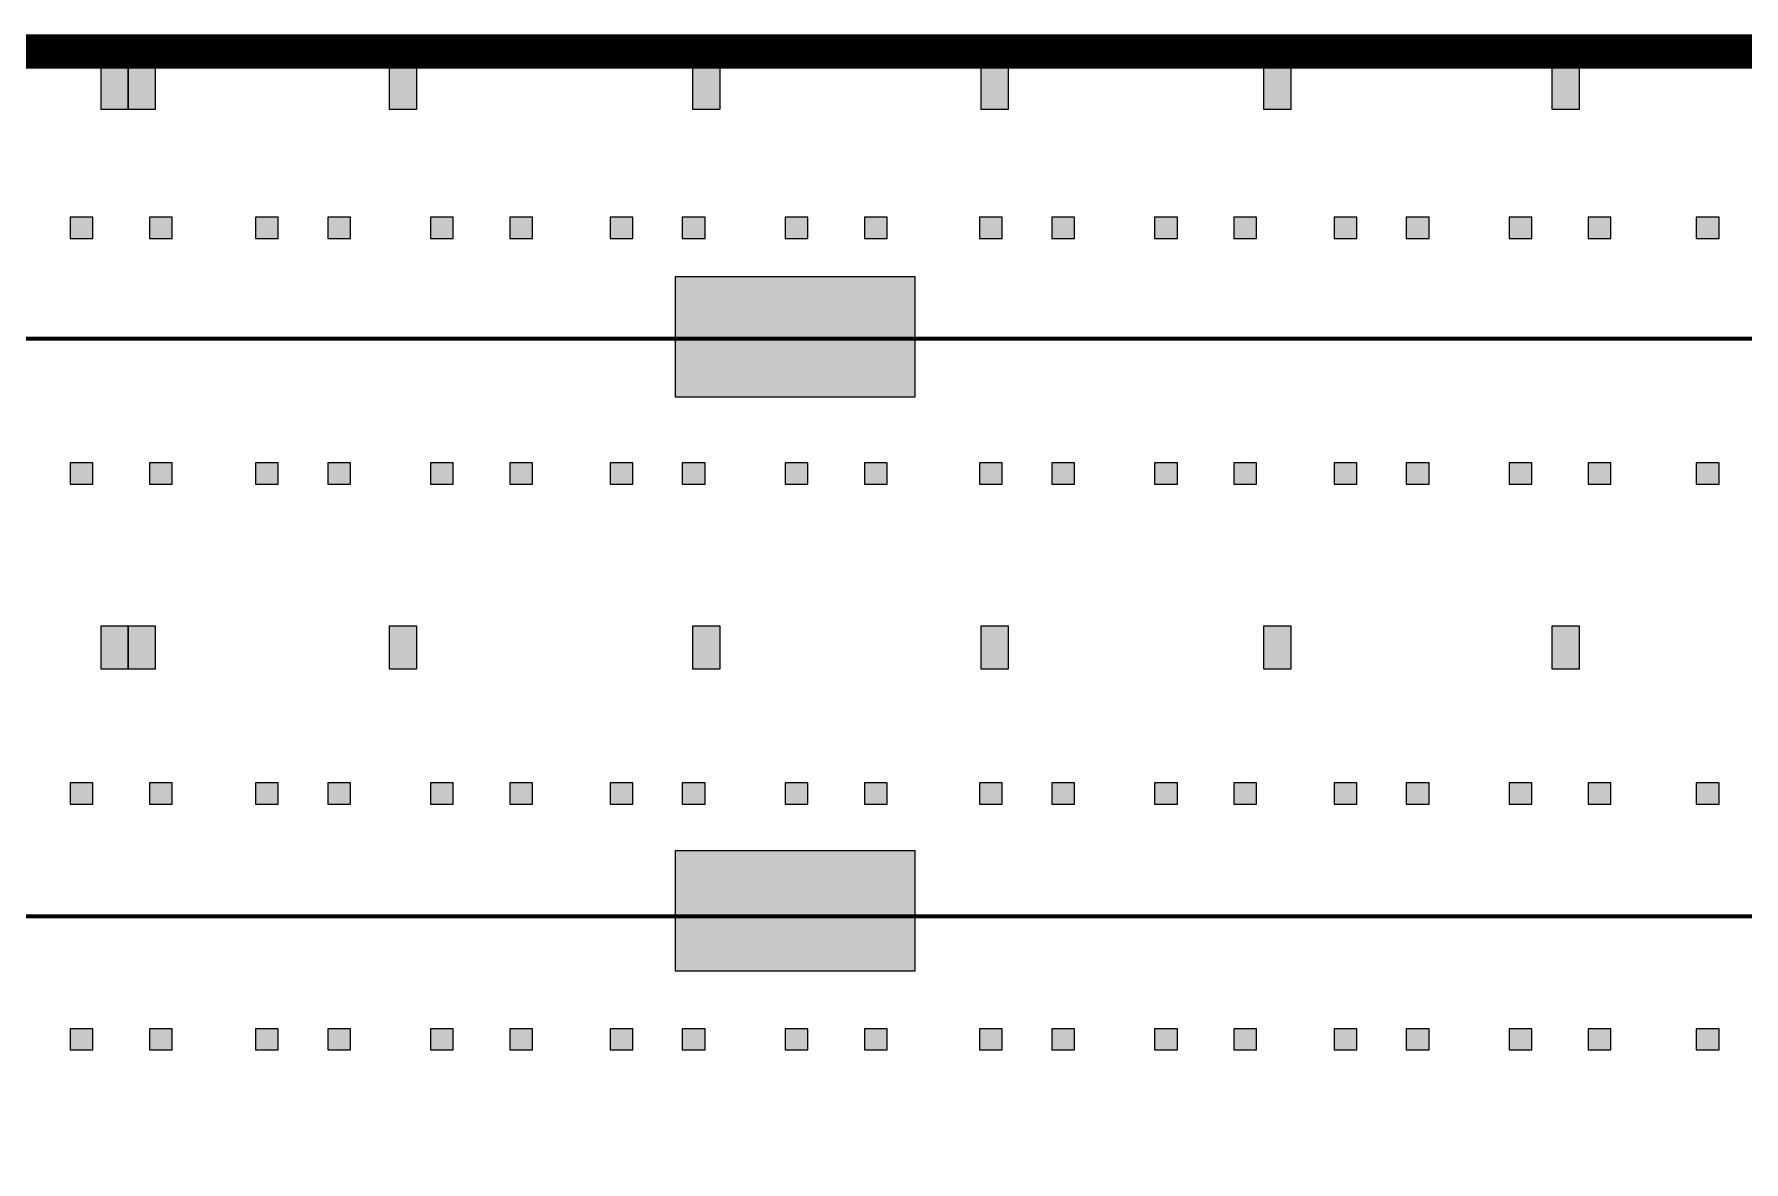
# Model space of a CAD drawing. Header units: millimetres. Extents: x 13810 to 67229, y 12374 to 21950.
# Drawn here: x 37555.9 to 37669.9, y 15131.8 to 15207 of the extents above; entities that cross this region are included whole.
import ezdxf

# ---------------------------------------------------------------- set-up
doc = ezdxf.new("R2010")
doc.units = ezdxf.units.MM
doc.layers.add('План_Штампы', color=7, linetype='Continuous')

# ---------------------------------------------------------------- blocks, each defined once
blk = doc.blocks.new('A$C32E8229D')
at = {"true_color": 0xffffff}
blk.add_hatch(color=7, dxfattribs=at).paths.add_polyline_path([(0, 0), (0, -8), (16, -8), (16, 0)])
h = blk.add_hatch(color=126)
h.paths.add_polyline_path([(0.2, -0.2), (15.8, -0.2), (15.8, -7.8), (0.2, -7.8)])
h.paths.add_polyline_path([(13.49, -2.05), (12.08, -2.05), (11.37, -2.63, 0.162397), (11.29, -2.84), (11.29, -3.63), (10.35, -3.63), (10.35, -4.05), (11.68, -4.05), (11.68, -3.48), (12.26, -4.28), (11.29, -5.1), (11.29, -6.78), (11.85, -6.78), (11.85, -5.44), (12.8, -4.64), (12.8, -5.94), (14.46, -5.94), (14.46, -5.39), (13.45, -5.39), (13.45, -3.97), (12.46, -2.59), (13.15, -2.59), (13.69, -3.34), (14.18, -3)], flags=16)
h.paths.add_polyline_path([(10.74, -1.82, 1), (11.8, -1.82, 1)], flags=16)
h.paths.add_polyline_path([(9.39, -3.59), (5.99, -3.59), (6.56, -3.03), (5.91, -3.03), (5.1, -3.83), (5.91, -4.64), (6.56, -4.64), (5.99, -4.09), (9.39, -4.09)], flags=16)
h.paths.add_polyline_path([(4.29, -1.08), (1.72, -1.08), (1.72, -6.6), (4.29, -6.6)], flags=16)
at = {"color": 126}
blk.add_lwpolyline([(16, -8), (0, -8), (0, 0), (16, 0)], close=True, dxfattribs=at)

msp = doc.modelspace()

# ---------------------------------------------------------------- hatches: boundary and pattern name
at = {"lineweight": 0}
h = msp.add_hatch(color=256, dxfattribs=at)
h.dxf.hatch_style = 1
h.paths.add_polyline_path([(37562.2, 15204.87), (37560.4, 15204.87), (37560.4, 15201.98), (37562.2, 15201.98)])
h = msp.add_hatch(color=256, dxfattribs=at)
h.dxf.hatch_style = 1
h.paths.add_polyline_path([(37564, 15204.87), (37562.2, 15204.87), (37562.2, 15201.98), (37564, 15201.98)])
h = msp.add_hatch(color=256, dxfattribs=at)
h.dxf.hatch_style = 1
h.paths.add_polyline_path([(37581.43, 15204.87), (37579.62, 15204.87), (37579.62, 15201.98), (37581.43, 15201.98)])
h = msp.add_hatch(color=256, dxfattribs=at)
h.dxf.hatch_style = 1
h.paths.add_polyline_path([(37601.65, 15204.87), (37599.84, 15204.87), (37599.84, 15201.98), (37601.65, 15201.98)])
h = msp.add_hatch(color=256, dxfattribs=at)
h.dxf.hatch_style = 1
h.paths.add_polyline_path([(37620.87, 15204.87), (37619.07, 15204.87), (37619.07, 15201.98), (37620.87, 15201.98)])
h = msp.add_hatch(color=256, dxfattribs=at)
h.dxf.hatch_style = 1
h.paths.add_polyline_path([(37639.71, 15204.87), (37637.91, 15204.87), (37637.91, 15201.98), (37639.71, 15201.98)])
h = msp.add_hatch(color=256, dxfattribs=at)
h.dxf.hatch_style = 1
h.paths.add_polyline_path([(37658.94, 15204.87), (37657.14, 15204.87), (37657.14, 15201.98), (37658.94, 15201.98)])
h = msp.add_hatch(color=256, dxfattribs=at)
h.dxf.hatch_style = 1
h.paths.add_polyline_path([(37559.86, 15193.38), (37559.86, 15194.8), (37558.34, 15194.8), (37558.34, 15193.38)])
h = msp.add_hatch(color=256, dxfattribs=at)
h.dxf.hatch_style = 1
h.paths.add_polyline_path([(37565.13, 15193.38), (37565.13, 15194.8), (37563.62, 15194.8), (37563.62, 15193.38)])
h = msp.add_hatch(color=256, dxfattribs=at)
h.dxf.hatch_style = 1
h.paths.add_polyline_path([(37572.21, 15193.38), (37572.21, 15194.8), (37570.69, 15194.8), (37570.69, 15193.38)])
h = msp.add_hatch(color=256, dxfattribs=at)
h.dxf.hatch_style = 1
h.paths.add_polyline_path([(37577.02, 15193.38), (37577.02, 15194.8), (37575.51, 15194.8), (37575.51, 15193.38)])
h = msp.add_hatch(color=256, dxfattribs=at)
h.dxf.hatch_style = 1
h.paths.add_polyline_path([(37583.88, 15193.38), (37583.88, 15194.8), (37582.37, 15194.8), (37582.37, 15193.38)])
h = msp.add_hatch(color=256, dxfattribs=at)
h.dxf.hatch_style = 1
h.paths.add_polyline_path([(37589.16, 15193.38), (37589.16, 15194.8), (37587.64, 15194.8), (37587.64, 15193.38)])
h = msp.add_hatch(color=256, dxfattribs=at)
h.dxf.hatch_style = 1
h.paths.add_polyline_path([(37595.85, 15193.38), (37595.85, 15194.8), (37594.33, 15194.8), (37594.33, 15193.38)])
h = msp.add_hatch(color=256, dxfattribs=at)
h.dxf.hatch_style = 1
h.paths.add_polyline_path([(37600.66, 15193.38), (37600.66, 15194.8), (37599.14, 15194.8), (37599.14, 15193.38)])
h = msp.add_hatch(color=256, dxfattribs=at)
h.dxf.hatch_style = 1
h.paths.add_polyline_path([(37607.52, 15193.38), (37607.52, 15194.8), (37606, 15194.8), (37606, 15193.38)])
h = msp.add_hatch(color=256, dxfattribs=at)
h.dxf.hatch_style = 1
h.paths.add_polyline_path([(37612.79, 15193.38), (37612.79, 15194.8), (37611.28, 15194.8), (37611.28, 15193.38)])
h = msp.add_hatch(color=256, dxfattribs=at)
h.dxf.hatch_style = 1
h.paths.add_polyline_path([(37620.47, 15193.38), (37620.47, 15194.8), (37618.96, 15194.8), (37618.96, 15193.38)])
h = msp.add_hatch(color=256, dxfattribs=at)
h.dxf.hatch_style = 1
h.paths.add_polyline_path([(37625.29, 15193.38), (37625.29, 15194.8), (37623.77, 15194.8), (37623.77, 15193.38)])
h = msp.add_hatch(color=256, dxfattribs=at)
h.dxf.hatch_style = 1
h.paths.add_polyline_path([(37632.15, 15193.38), (37632.15, 15194.8), (37630.63, 15194.8), (37630.63, 15193.38)])
h = msp.add_hatch(color=256, dxfattribs=at)
h.dxf.hatch_style = 1
h.paths.add_polyline_path([(37637.42, 15193.38), (37637.42, 15194.8), (37635.9, 15194.8), (37635.9, 15193.38)])
h = msp.add_hatch(color=256, dxfattribs=at)
h.dxf.hatch_style = 1
h.paths.add_polyline_path([(37644.11, 15193.38), (37644.11, 15194.8), (37642.59, 15194.8), (37642.59, 15193.38)])
h = msp.add_hatch(color=256, dxfattribs=at)
h.dxf.hatch_style = 1
h.paths.add_polyline_path([(37648.92, 15193.38), (37648.92, 15194.8), (37647.4, 15194.8), (37647.4, 15193.38)])
h = msp.add_hatch(color=256, dxfattribs=at)
h.dxf.hatch_style = 1
h.paths.add_polyline_path([(37655.78, 15193.38), (37655.78, 15194.8), (37654.26, 15194.8), (37654.26, 15193.38)])
h = msp.add_hatch(color=256, dxfattribs=at)
h.dxf.hatch_style = 1
h.paths.add_polyline_path([(37661.05, 15193.38), (37661.05, 15194.8), (37659.54, 15194.8), (37659.54, 15193.38)])
h = msp.add_hatch(color=256, dxfattribs=at)
h.dxf.hatch_style = 1
h.paths.add_polyline_path([(37668.26, 15193.38), (37668.26, 15194.8), (37666.74, 15194.8), (37666.74, 15193.38)])
h = msp.add_hatch(color=256, dxfattribs=at)
h.dxf.hatch_style = 1
h.paths.add_polyline_path([(37559.86, 15176.99), (37559.86, 15178.41), (37558.34, 15178.41), (37558.34, 15176.99)])
h = msp.add_hatch(color=256, dxfattribs=at)
h.dxf.hatch_style = 1
h.paths.add_polyline_path([(37565.13, 15176.99), (37565.13, 15178.41), (37563.62, 15178.41), (37563.62, 15176.99)])
h = msp.add_hatch(color=256, dxfattribs=at)
h.dxf.hatch_style = 1
h.paths.add_polyline_path([(37572.21, 15176.99), (37572.21, 15178.41), (37570.69, 15178.41), (37570.69, 15176.99)])
h = msp.add_hatch(color=256, dxfattribs=at)
h.dxf.hatch_style = 1
h.paths.add_polyline_path([(37577.02, 15176.99), (37577.02, 15178.41), (37575.51, 15178.41), (37575.51, 15176.99)])
h = msp.add_hatch(color=256, dxfattribs=at)
h.dxf.hatch_style = 1
h.paths.add_polyline_path([(37583.88, 15176.99), (37583.88, 15178.41), (37582.37, 15178.41), (37582.37, 15176.99)])
h = msp.add_hatch(color=256, dxfattribs=at)
h.dxf.hatch_style = 1
h.paths.add_polyline_path([(37589.16, 15176.99), (37589.16, 15178.41), (37587.64, 15178.41), (37587.64, 15176.99)])
h = msp.add_hatch(color=256, dxfattribs=at)
h.dxf.hatch_style = 1
h.paths.add_polyline_path([(37595.85, 15176.99), (37595.85, 15178.41), (37594.33, 15178.41), (37594.33, 15176.99)])
h = msp.add_hatch(color=256, dxfattribs=at)
h.dxf.hatch_style = 1
h.paths.add_polyline_path([(37600.66, 15176.99), (37600.66, 15178.41), (37599.14, 15178.41), (37599.14, 15176.99)])
h = msp.add_hatch(color=256, dxfattribs=at)
h.dxf.hatch_style = 1
h.paths.add_polyline_path([(37607.52, 15176.99), (37607.52, 15178.41), (37606, 15178.41), (37606, 15176.99)])
h = msp.add_hatch(color=256, dxfattribs=at)
h.dxf.hatch_style = 1
h.paths.add_polyline_path([(37612.79, 15176.99), (37612.79, 15178.41), (37611.28, 15178.41), (37611.28, 15176.99)])
h = msp.add_hatch(color=256, dxfattribs=at)
h.dxf.hatch_style = 1
h.paths.add_polyline_path([(37620.47, 15176.99), (37620.47, 15178.41), (37618.96, 15178.41), (37618.96, 15176.99)])
h = msp.add_hatch(color=256, dxfattribs=at)
h.dxf.hatch_style = 1
h.paths.add_polyline_path([(37625.29, 15176.99), (37625.29, 15178.41), (37623.77, 15178.41), (37623.77, 15176.99)])
h = msp.add_hatch(color=256, dxfattribs=at)
h.dxf.hatch_style = 1
h.paths.add_polyline_path([(37632.15, 15176.99), (37632.15, 15178.41), (37630.63, 15178.41), (37630.63, 15176.99)])
h = msp.add_hatch(color=256, dxfattribs=at)
h.dxf.hatch_style = 1
h.paths.add_polyline_path([(37637.42, 15176.99), (37637.42, 15178.41), (37635.9, 15178.41), (37635.9, 15176.99)])
h = msp.add_hatch(color=256, dxfattribs=at)
h.dxf.hatch_style = 1
h.paths.add_polyline_path([(37644.11, 15176.99), (37644.11, 15178.41), (37642.59, 15178.41), (37642.59, 15176.99)])
h = msp.add_hatch(color=256, dxfattribs=at)
h.dxf.hatch_style = 1
h.paths.add_polyline_path([(37648.92, 15176.99), (37648.92, 15178.41), (37647.4, 15178.41), (37647.4, 15176.99)])
h = msp.add_hatch(color=256, dxfattribs=at)
h.dxf.hatch_style = 1
h.paths.add_polyline_path([(37655.78, 15176.99), (37655.78, 15178.41), (37654.26, 15178.41), (37654.26, 15176.99)])
h = msp.add_hatch(color=256, dxfattribs=at)
h.dxf.hatch_style = 1
h.paths.add_polyline_path([(37661.05, 15176.99), (37661.05, 15178.41), (37659.54, 15178.41), (37659.54, 15176.99)])
h = msp.add_hatch(color=256, dxfattribs=at)
h.dxf.hatch_style = 1
h.paths.add_polyline_path([(37668.26, 15176.99), (37668.26, 15178.41), (37666.74, 15178.41), (37666.74, 15176.99)])
h = msp.add_hatch(color=256, dxfattribs=at)
h.dxf.hatch_style = 1
h.paths.add_polyline_path([(37562.2, 15167.55), (37560.4, 15167.55), (37560.4, 15164.66), (37562.2, 15164.66)])
h = msp.add_hatch(color=256, dxfattribs=at)
h.dxf.hatch_style = 1
h.paths.add_polyline_path([(37562.2, 15167.55), (37560.4, 15167.55), (37560.4, 15164.66), (37562.2, 15164.66)])
h = msp.add_hatch(color=256, dxfattribs=at)
h.dxf.hatch_style = 1
h.paths.add_polyline_path([(37564, 15167.55), (37562.2, 15167.55), (37562.2, 15164.66), (37564, 15164.66)])
h = msp.add_hatch(color=256, dxfattribs=at)
h.dxf.hatch_style = 1
h.paths.add_polyline_path([(37564, 15167.55), (37562.2, 15167.55), (37562.2, 15164.66), (37564, 15164.66)])
h = msp.add_hatch(color=256, dxfattribs=at)
h.dxf.hatch_style = 1
h.paths.add_polyline_path([(37581.43, 15167.55), (37579.62, 15167.55), (37579.62, 15164.66), (37581.43, 15164.66)])
h = msp.add_hatch(color=256, dxfattribs=at)
h.dxf.hatch_style = 1
h.paths.add_polyline_path([(37581.43, 15167.55), (37579.62, 15167.55), (37579.62, 15164.66), (37581.43, 15164.66)])
h = msp.add_hatch(color=256, dxfattribs=at)
h.dxf.hatch_style = 1
h.paths.add_polyline_path([(37601.65, 15167.55), (37599.84, 15167.55), (37599.84, 15164.66), (37601.65, 15164.66)])
h = msp.add_hatch(color=256, dxfattribs=at)
h.dxf.hatch_style = 1
h.paths.add_polyline_path([(37601.65, 15167.55), (37599.84, 15167.55), (37599.84, 15164.66), (37601.65, 15164.66)])
h = msp.add_hatch(color=256, dxfattribs=at)
h.dxf.hatch_style = 1
h.paths.add_polyline_path([(37620.87, 15167.55), (37619.07, 15167.55), (37619.07, 15164.66), (37620.87, 15164.66)])
h = msp.add_hatch(color=256, dxfattribs=at)
h.dxf.hatch_style = 1
h.paths.add_polyline_path([(37620.87, 15167.55), (37619.07, 15167.55), (37619.07, 15164.66), (37620.87, 15164.66)])
h = msp.add_hatch(color=256, dxfattribs=at)
h.dxf.hatch_style = 1
h.paths.add_polyline_path([(37639.71, 15167.55), (37637.91, 15167.55), (37637.91, 15164.66), (37639.71, 15164.66)])
h = msp.add_hatch(color=256, dxfattribs=at)
h.dxf.hatch_style = 1
h.paths.add_polyline_path([(37639.71, 15167.55), (37637.91, 15167.55), (37637.91, 15164.66), (37639.71, 15164.66)])
h = msp.add_hatch(color=256, dxfattribs=at)
h.dxf.hatch_style = 1
h.paths.add_polyline_path([(37658.94, 15167.55), (37657.14, 15167.55), (37657.14, 15164.66), (37658.94, 15164.66)])
h = msp.add_hatch(color=256, dxfattribs=at)
h.dxf.hatch_style = 1
h.paths.add_polyline_path([(37658.94, 15167.55), (37657.14, 15167.55), (37657.14, 15164.66), (37658.94, 15164.66)])
h = msp.add_hatch(color=256, dxfattribs=at)
h.dxf.hatch_style = 1
h.paths.add_polyline_path([(37559.86, 15155.65), (37559.86, 15157.07), (37558.34, 15157.07), (37558.34, 15155.65)])
h = msp.add_hatch(color=256, dxfattribs=at)
h.dxf.hatch_style = 1
h.paths.add_polyline_path([(37565.13, 15155.65), (37565.13, 15157.07), (37563.62, 15157.07), (37563.62, 15155.65)])
h = msp.add_hatch(color=256, dxfattribs=at)
h.dxf.hatch_style = 1
h.paths.add_polyline_path([(37572.21, 15155.65), (37572.21, 15157.07), (37570.69, 15157.07), (37570.69, 15155.65)])
h = msp.add_hatch(color=256, dxfattribs=at)
h.dxf.hatch_style = 1
h.paths.add_polyline_path([(37577.02, 15155.65), (37577.02, 15157.07), (37575.51, 15157.07), (37575.51, 15155.65)])
h = msp.add_hatch(color=256, dxfattribs=at)
h.dxf.hatch_style = 1
h.paths.add_polyline_path([(37583.88, 15155.65), (37583.88, 15157.07), (37582.37, 15157.07), (37582.37, 15155.65)])
h = msp.add_hatch(color=256, dxfattribs=at)
h.dxf.hatch_style = 1
h.paths.add_polyline_path([(37589.16, 15155.65), (37589.16, 15157.07), (37587.64, 15157.07), (37587.64, 15155.65)])
h = msp.add_hatch(color=256, dxfattribs=at)
h.dxf.hatch_style = 1
h.paths.add_polyline_path([(37595.85, 15155.65), (37595.85, 15157.07), (37594.33, 15157.07), (37594.33, 15155.65)])
h = msp.add_hatch(color=256, dxfattribs=at)
h.dxf.hatch_style = 1
h.paths.add_polyline_path([(37600.66, 15155.65), (37600.66, 15157.07), (37599.14, 15157.07), (37599.14, 15155.65)])
h = msp.add_hatch(color=256, dxfattribs=at)
h.dxf.hatch_style = 1
h.paths.add_polyline_path([(37607.52, 15155.65), (37607.52, 15157.07), (37606, 15157.07), (37606, 15155.65)])
h = msp.add_hatch(color=256, dxfattribs=at)
h.dxf.hatch_style = 1
h.paths.add_polyline_path([(37612.79, 15155.65), (37612.79, 15157.07), (37611.28, 15157.07), (37611.28, 15155.65)])
h = msp.add_hatch(color=256, dxfattribs=at)
h.dxf.hatch_style = 1
h.paths.add_polyline_path([(37620.47, 15155.65), (37620.47, 15157.07), (37618.96, 15157.07), (37618.96, 15155.65)])
h = msp.add_hatch(color=256, dxfattribs=at)
h.dxf.hatch_style = 1
h.paths.add_polyline_path([(37625.29, 15155.65), (37625.29, 15157.07), (37623.77, 15157.07), (37623.77, 15155.65)])
h = msp.add_hatch(color=256, dxfattribs=at)
h.dxf.hatch_style = 1
h.paths.add_polyline_path([(37632.15, 15155.65), (37632.15, 15157.07), (37630.63, 15157.07), (37630.63, 15155.65)])
h = msp.add_hatch(color=256, dxfattribs=at)
h.dxf.hatch_style = 1
h.paths.add_polyline_path([(37637.42, 15155.65), (37637.42, 15157.07), (37635.9, 15157.07), (37635.9, 15155.65)])
h = msp.add_hatch(color=256, dxfattribs=at)
h.dxf.hatch_style = 1
h.paths.add_polyline_path([(37644.11, 15155.65), (37644.11, 15157.07), (37642.59, 15157.07), (37642.59, 15155.65)])
h = msp.add_hatch(color=256, dxfattribs=at)
h.dxf.hatch_style = 1
h.paths.add_polyline_path([(37648.92, 15155.65), (37648.92, 15157.07), (37647.4, 15157.07), (37647.4, 15155.65)])
h = msp.add_hatch(color=256, dxfattribs=at)
h.dxf.hatch_style = 1
h.paths.add_polyline_path([(37655.78, 15155.65), (37655.78, 15157.07), (37654.26, 15157.07), (37654.26, 15155.65)])
h = msp.add_hatch(color=256, dxfattribs=at)
h.dxf.hatch_style = 1
h.paths.add_polyline_path([(37661.05, 15155.65), (37661.05, 15157.07), (37659.54, 15157.07), (37659.54, 15155.65)])
h = msp.add_hatch(color=256, dxfattribs=at)
h.dxf.hatch_style = 1
h.paths.add_polyline_path([(37668.26, 15155.65), (37668.26, 15157.07), (37666.74, 15157.07), (37666.74, 15155.65)])
h = msp.add_hatch(color=256, dxfattribs=at)
h.dxf.hatch_style = 1
h.paths.add_polyline_path([(37559.86, 15139.26), (37559.86, 15140.68), (37558.34, 15140.68), (37558.34, 15139.26)])
h = msp.add_hatch(color=256, dxfattribs=at)
h.dxf.hatch_style = 1
h.paths.add_polyline_path([(37565.13, 15139.26), (37565.13, 15140.68), (37563.62, 15140.68), (37563.62, 15139.26)])
h = msp.add_hatch(color=256, dxfattribs=at)
h.dxf.hatch_style = 1
h.paths.add_polyline_path([(37572.21, 15139.26), (37572.21, 15140.68), (37570.69, 15140.68), (37570.69, 15139.26)])
h = msp.add_hatch(color=256, dxfattribs=at)
h.dxf.hatch_style = 1
h.paths.add_polyline_path([(37577.02, 15139.26), (37577.02, 15140.68), (37575.51, 15140.68), (37575.51, 15139.26)])
h = msp.add_hatch(color=256, dxfattribs=at)
h.dxf.hatch_style = 1
h.paths.add_polyline_path([(37583.88, 15139.26), (37583.88, 15140.68), (37582.37, 15140.68), (37582.37, 15139.26)])
h = msp.add_hatch(color=256, dxfattribs=at)
h.dxf.hatch_style = 1
h.paths.add_polyline_path([(37589.16, 15139.26), (37589.16, 15140.68), (37587.64, 15140.68), (37587.64, 15139.26)])
h = msp.add_hatch(color=256, dxfattribs=at)
h.dxf.hatch_style = 1
h.paths.add_polyline_path([(37595.85, 15139.26), (37595.85, 15140.68), (37594.33, 15140.68), (37594.33, 15139.26)])
h = msp.add_hatch(color=256, dxfattribs=at)
h.dxf.hatch_style = 1
h.paths.add_polyline_path([(37600.66, 15139.26), (37600.66, 15140.68), (37599.14, 15140.68), (37599.14, 15139.26)])
h = msp.add_hatch(color=256, dxfattribs=at)
h.dxf.hatch_style = 1
h.paths.add_polyline_path([(37607.52, 15139.26), (37607.52, 15140.68), (37606, 15140.68), (37606, 15139.26)])
h = msp.add_hatch(color=256, dxfattribs=at)
h.dxf.hatch_style = 1
h.paths.add_polyline_path([(37612.79, 15139.26), (37612.79, 15140.68), (37611.28, 15140.68), (37611.28, 15139.26)])
h = msp.add_hatch(color=256, dxfattribs=at)
h.dxf.hatch_style = 1
h.paths.add_polyline_path([(37620.47, 15139.26), (37620.47, 15140.68), (37618.96, 15140.68), (37618.96, 15139.26)])
h = msp.add_hatch(color=256, dxfattribs=at)
h.dxf.hatch_style = 1
h.paths.add_polyline_path([(37625.29, 15139.26), (37625.29, 15140.68), (37623.77, 15140.68), (37623.77, 15139.26)])
h = msp.add_hatch(color=256, dxfattribs=at)
h.dxf.hatch_style = 1
h.paths.add_polyline_path([(37632.15, 15139.26), (37632.15, 15140.68), (37630.63, 15140.68), (37630.63, 15139.26)])
h = msp.add_hatch(color=256, dxfattribs=at)
h.dxf.hatch_style = 1
h.paths.add_polyline_path([(37637.42, 15139.26), (37637.42, 15140.68), (37635.9, 15140.68), (37635.9, 15139.26)])
h = msp.add_hatch(color=256, dxfattribs=at)
h.dxf.hatch_style = 1
h.paths.add_polyline_path([(37644.11, 15139.26), (37644.11, 15140.68), (37642.59, 15140.68), (37642.59, 15139.26)])
h = msp.add_hatch(color=256, dxfattribs=at)
h.dxf.hatch_style = 1
h.paths.add_polyline_path([(37648.92, 15139.26), (37648.92, 15140.68), (37647.4, 15140.68), (37647.4, 15139.26)])
h = msp.add_hatch(color=256, dxfattribs=at)
h.dxf.hatch_style = 1
h.paths.add_polyline_path([(37655.78, 15139.26), (37655.78, 15140.68), (37654.26, 15140.68), (37654.26, 15139.26)])
h = msp.add_hatch(color=256, dxfattribs=at)
h.dxf.hatch_style = 1
h.paths.add_polyline_path([(37661.05, 15139.26), (37661.05, 15140.68), (37659.54, 15140.68), (37659.54, 15139.26)])
h = msp.add_hatch(color=256, dxfattribs=at)
h.dxf.hatch_style = 1
h.paths.add_polyline_path([(37668.26, 15139.26), (37668.26, 15140.68), (37666.74, 15140.68), (37666.74, 15139.26)])

# ---------------------------------------------------------------- linework, layer by layer
at = {"lineweight": 0, "const_width": 2.29}
msp.add_lwpolyline([(37272.15, 15205.86), (37709.3, 15205.86)], dxfattribs=at)
at = {"lineweight": 0}
for points in [[(37562.2, 15201.98), (37560.4, 15201.98), (37560.4, 15204.87), (37562.2, 15204.87), (37562.2, 15201.98)], [(37564, 15201.98), (37562.2, 15201.98), (37562.2, 15204.87), (37564, 15204.87), (37564, 15201.98)], [(37581.43, 15201.98), (37579.62, 15201.98), (37579.62, 15204.87), (37581.43, 15204.87), (37581.43, 15201.98)], [(37601.65, 15201.98), (37599.84, 15201.98), (37599.84, 15204.87), (37601.65, 15204.87), (37601.65, 15201.98)], [(37620.87, 15201.98), (37619.07, 15201.98), (37619.07, 15204.87), (37620.87, 15204.87), (37620.87, 15201.98)], [(37639.71, 15201.98), (37637.91, 15201.98), (37637.91, 15204.87), (37639.71, 15204.87), (37639.71, 15201.98)], [(37658.94, 15201.98), (37657.14, 15201.98), (37657.14, 15204.87), (37658.94, 15204.87), (37658.94, 15201.98)], [(37558.34, 15193.38), (37559.86, 15193.38), (37559.86, 15194.8), (37558.34, 15194.8), (37558.34, 15193.38)], [(37563.62, 15193.38), (37565.13, 15193.38), (37565.13, 15194.8), (37563.62, 15194.8), (37563.62, 15193.38)], [(37570.69, 15193.38), (37572.21, 15193.38), (37572.21, 15194.8), (37570.69, 15194.8), (37570.69, 15193.38)], [(37575.51, 15193.38), (37577.02, 15193.38), (37577.02, 15194.8), (37575.51, 15194.8), (37575.51, 15193.38)], [(37582.37, 15193.38), (37583.88, 15193.38), (37583.88, 15194.8), (37582.37, 15194.8), (37582.37, 15193.38)], [(37587.64, 15193.38), (37589.16, 15193.38), (37589.16, 15194.8), (37587.64, 15194.8), (37587.64, 15193.38)], [(37594.33, 15193.38), (37595.85, 15193.38), (37595.85, 15194.8), (37594.33, 15194.8), (37594.33, 15193.38)], [(37599.14, 15193.38), (37600.66, 15193.38), (37600.66, 15194.8), (37599.14, 15194.8), (37599.14, 15193.38)], [(37606, 15193.38), (37607.52, 15193.38), (37607.52, 15194.8), (37606, 15194.8), (37606, 15193.38)], [(37611.28, 15193.38), (37612.79, 15193.38), (37612.79, 15194.8), (37611.28, 15194.8), (37611.28, 15193.38)], [(37618.96, 15193.38), (37620.47, 15193.38), (37620.47, 15194.8), (37618.96, 15194.8), (37618.96, 15193.38)], [(37623.77, 15193.38), (37625.29, 15193.38), (37625.29, 15194.8), (37623.77, 15194.8), (37623.77, 15193.38)], [(37630.63, 15193.38), (37632.15, 15193.38), (37632.15, 15194.8), (37630.63, 15194.8), (37630.63, 15193.38)], [(37635.9, 15193.38), (37637.42, 15193.38), (37637.42, 15194.8), (37635.9, 15194.8), (37635.9, 15193.38)], [(37642.59, 15193.38), (37644.11, 15193.38), (37644.11, 15194.8), (37642.59, 15194.8), (37642.59, 15193.38)], [(37647.4, 15193.38), (37648.92, 15193.38), (37648.92, 15194.8), (37647.4, 15194.8), (37647.4, 15193.38)], [(37654.26, 15193.38), (37655.78, 15193.38), (37655.78, 15194.8), (37654.26, 15194.8), (37654.26, 15193.38)], [(37659.54, 15193.38), (37661.05, 15193.38), (37661.05, 15194.8), (37659.54, 15194.8), (37659.54, 15193.38)], [(37666.74, 15193.38), (37668.26, 15193.38), (37668.26, 15194.8), (37666.74, 15194.8), (37666.74, 15193.38)], [(37558.34, 15176.99), (37559.86, 15176.99), (37559.86, 15178.41), (37558.34, 15178.41), (37558.34, 15176.99)], [(37563.62, 15176.99), (37565.13, 15176.99), (37565.13, 15178.41), (37563.62, 15178.41), (37563.62, 15176.99)], [(37570.69, 15176.99), (37572.21, 15176.99), (37572.21, 15178.41), (37570.69, 15178.41), (37570.69, 15176.99)], [(37575.51, 15176.99), (37577.02, 15176.99), (37577.02, 15178.41), (37575.51, 15178.41), (37575.51, 15176.99)], [(37582.37, 15176.99), (37583.88, 15176.99), (37583.88, 15178.41), (37582.37, 15178.41), (37582.37, 15176.99)], [(37587.64, 15176.99), (37589.16, 15176.99), (37589.16, 15178.41), (37587.64, 15178.41), (37587.64, 15176.99)], [(37594.33, 15176.99), (37595.85, 15176.99), (37595.85, 15178.41), (37594.33, 15178.41), (37594.33, 15176.99)], [(37599.14, 15176.99), (37600.66, 15176.99), (37600.66, 15178.41), (37599.14, 15178.41), (37599.14, 15176.99)], [(37606, 15176.99), (37607.52, 15176.99), (37607.52, 15178.41), (37606, 15178.41), (37606, 15176.99)], [(37611.28, 15176.99), (37612.79, 15176.99), (37612.79, 15178.41), (37611.28, 15178.41), (37611.28, 15176.99)], [(37618.96, 15176.99), (37620.47, 15176.99), (37620.47, 15178.41), (37618.96, 15178.41), (37618.96, 15176.99)], [(37623.77, 15176.99), (37625.29, 15176.99), (37625.29, 15178.41), (37623.77, 15178.41), (37623.77, 15176.99)], [(37630.63, 15176.99), (37632.15, 15176.99), (37632.15, 15178.41), (37630.63, 15178.41), (37630.63, 15176.99)], [(37635.9, 15176.99), (37637.42, 15176.99), (37637.42, 15178.41), (37635.9, 15178.41), (37635.9, 15176.99)], [(37642.59, 15176.99), (37644.11, 15176.99), (37644.11, 15178.41), (37642.59, 15178.41), (37642.59, 15176.99)], [(37647.4, 15176.99), (37648.92, 15176.99), (37648.92, 15178.41), (37647.4, 15178.41), (37647.4, 15176.99)], [(37654.26, 15176.99), (37655.78, 15176.99), (37655.78, 15178.41), (37654.26, 15178.41), (37654.26, 15176.99)], [(37659.54, 15176.99), (37661.05, 15176.99), (37661.05, 15178.41), (37659.54, 15178.41), (37659.54, 15176.99)], [(37666.74, 15176.99), (37668.26, 15176.99), (37668.26, 15178.41), (37666.74, 15178.41), (37666.74, 15176.99)], [(37562.2, 15164.66), (37560.4, 15164.66), (37560.4, 15167.55), (37562.2, 15167.55), (37562.2, 15164.66)], [(37562.2, 15164.66), (37560.4, 15164.66), (37560.4, 15167.55), (37562.2, 15167.55), (37562.2, 15164.66)], [(37564, 15164.66), (37562.2, 15164.66), (37562.2, 15167.55), (37564, 15167.55), (37564, 15164.66)], [(37564, 15164.66), (37562.2, 15164.66), (37562.2, 15167.55), (37564, 15167.55), (37564, 15164.66)], [(37581.43, 15164.66), (37579.62, 15164.66), (37579.62, 15167.55), (37581.43, 15167.55), (37581.43, 15164.66)], [(37581.43, 15164.66), (37579.62, 15164.66), (37579.62, 15167.55), (37581.43, 15167.55), (37581.43, 15164.66)], [(37601.65, 15164.66), (37599.84, 15164.66), (37599.84, 15167.55), (37601.65, 15167.55), (37601.65, 15164.66)], [(37601.65, 15164.66), (37599.84, 15164.66), (37599.84, 15167.55), (37601.65, 15167.55), (37601.65, 15164.66)], [(37620.87, 15164.66), (37619.07, 15164.66), (37619.07, 15167.55), (37620.87, 15167.55), (37620.87, 15164.66)], [(37620.87, 15164.66), (37619.07, 15164.66), (37619.07, 15167.55), (37620.87, 15167.55), (37620.87, 15164.66)], [(37639.71, 15164.66), (37637.91, 15164.66), (37637.91, 15167.55), (37639.71, 15167.55), (37639.71, 15164.66)], [(37639.71, 15164.66), (37637.91, 15164.66), (37637.91, 15167.55), (37639.71, 15167.55), (37639.71, 15164.66)], [(37658.94, 15164.66), (37657.14, 15164.66), (37657.14, 15167.55), (37658.94, 15167.55), (37658.94, 15164.66)], [(37658.94, 15164.66), (37657.14, 15164.66), (37657.14, 15167.55), (37658.94, 15167.55), (37658.94, 15164.66)], [(37558.34, 15155.65), (37559.86, 15155.65), (37559.86, 15157.07), (37558.34, 15157.07), (37558.34, 15155.65)], [(37563.62, 15155.65), (37565.13, 15155.65), (37565.13, 15157.07), (37563.62, 15157.07), (37563.62, 15155.65)], [(37570.69, 15155.65), (37572.21, 15155.65), (37572.21, 15157.07), (37570.69, 15157.07), (37570.69, 15155.65)], [(37575.51, 15155.65), (37577.02, 15155.65), (37577.02, 15157.07), (37575.51, 15157.07), (37575.51, 15155.65)], [(37582.37, 15155.65), (37583.88, 15155.65), (37583.88, 15157.07), (37582.37, 15157.07), (37582.37, 15155.65)], [(37587.64, 15155.65), (37589.16, 15155.65), (37589.16, 15157.07), (37587.64, 15157.07), (37587.64, 15155.65)], [(37594.33, 15155.65), (37595.85, 15155.65), (37595.85, 15157.07), (37594.33, 15157.07), (37594.33, 15155.65)], [(37599.14, 15155.65), (37600.66, 15155.65), (37600.66, 15157.07), (37599.14, 15157.07), (37599.14, 15155.65)], [(37606, 15155.65), (37607.52, 15155.65), (37607.52, 15157.07), (37606, 15157.07), (37606, 15155.65)], [(37611.28, 15155.65), (37612.79, 15155.65), (37612.79, 15157.07), (37611.28, 15157.07), (37611.28, 15155.65)], [(37618.96, 15155.65), (37620.47, 15155.65), (37620.47, 15157.07), (37618.96, 15157.07), (37618.96, 15155.65)], [(37623.77, 15155.65), (37625.29, 15155.65), (37625.29, 15157.07), (37623.77, 15157.07), (37623.77, 15155.65)], [(37630.63, 15155.65), (37632.15, 15155.65), (37632.15, 15157.07), (37630.63, 15157.07), (37630.63, 15155.65)], [(37635.9, 15155.65), (37637.42, 15155.65), (37637.42, 15157.07), (37635.9, 15157.07), (37635.9, 15155.65)], [(37642.59, 15155.65), (37644.11, 15155.65), (37644.11, 15157.07), (37642.59, 15157.07), (37642.59, 15155.65)], [(37647.4, 15155.65), (37648.92, 15155.65), (37648.92, 15157.07), (37647.4, 15157.07), (37647.4, 15155.65)], [(37654.26, 15155.65), (37655.78, 15155.65), (37655.78, 15157.07), (37654.26, 15157.07), (37654.26, 15155.65)], [(37659.54, 15155.65), (37661.05, 15155.65), (37661.05, 15157.07), (37659.54, 15157.07), (37659.54, 15155.65)], [(37666.74, 15155.65), (37668.26, 15155.65), (37668.26, 15157.07), (37666.74, 15157.07), (37666.74, 15155.65)], [(37558.34, 15139.26), (37559.86, 15139.26), (37559.86, 15140.68), (37558.34, 15140.68), (37558.34, 15139.26)], [(37563.62, 15139.26), (37565.13, 15139.26), (37565.13, 15140.68), (37563.62, 15140.68), (37563.62, 15139.26)], [(37570.69, 15139.26), (37572.21, 15139.26), (37572.21, 15140.68), (37570.69, 15140.68), (37570.69, 15139.26)], [(37575.51, 15139.26), (37577.02, 15139.26), (37577.02, 15140.68), (37575.51, 15140.68), (37575.51, 15139.26)], [(37582.37, 15139.26), (37583.88, 15139.26), (37583.88, 15140.68), (37582.37, 15140.68), (37582.37, 15139.26)], [(37587.64, 15139.26), (37589.16, 15139.26), (37589.16, 15140.68), (37587.64, 15140.68), (37587.64, 15139.26)], [(37594.33, 15139.26), (37595.85, 15139.26), (37595.85, 15140.68), (37594.33, 15140.68), (37594.33, 15139.26)], [(37599.14, 15139.26), (37600.66, 15139.26), (37600.66, 15140.68), (37599.14, 15140.68), (37599.14, 15139.26)], [(37606, 15139.26), (37607.52, 15139.26), (37607.52, 15140.68), (37606, 15140.68), (37606, 15139.26)], [(37611.28, 15139.26), (37612.79, 15139.26), (37612.79, 15140.68), (37611.28, 15140.68), (37611.28, 15139.26)], [(37618.96, 15139.26), (37620.47, 15139.26), (37620.47, 15140.68), (37618.96, 15140.68), (37618.96, 15139.26)], [(37623.77, 15139.26), (37625.29, 15139.26), (37625.29, 15140.68), (37623.77, 15140.68), (37623.77, 15139.26)], [(37630.63, 15139.26), (37632.15, 15139.26), (37632.15, 15140.68), (37630.63, 15140.68), (37630.63, 15139.26)], [(37635.9, 15139.26), (37637.42, 15139.26), (37637.42, 15140.68), (37635.9, 15140.68), (37635.9, 15139.26)], [(37642.59, 15139.26), (37644.11, 15139.26), (37644.11, 15140.68), (37642.59, 15140.68), (37642.59, 15139.26)], [(37647.4, 15139.26), (37648.92, 15139.26), (37648.92, 15140.68), (37647.4, 15140.68), (37647.4, 15139.26)], [(37654.26, 15139.26), (37655.78, 15139.26), (37655.78, 15140.68), (37654.26, 15140.68), (37654.26, 15139.26)], [(37659.54, 15139.26), (37661.05, 15139.26), (37661.05, 15140.68), (37659.54, 15140.68), (37659.54, 15139.26)], [(37666.74, 15139.26), (37668.26, 15139.26), (37668.26, 15140.68), (37666.74, 15140.68), (37666.74, 15139.26)]]:
    msp.add_lwpolyline(points, dxfattribs=at)
at = {"color": 126, "lineweight": 100, "true_color": 0x008754}
for points in [[(37316.91, 15140.37), (37316.91, 15186.71), (37712.81, 15186.71), (37712.81, 15072.15), (37513.72, 15072.15)], [(37316.91, 15148.19), (37712.81, 15148.19)]]:
    msp.add_lwpolyline(points, dxfattribs=at)

# ---------------------------------------------------------------- block references
at = {"layer": 'План_Штампы', "color": 126, "true_color": 0x008754, "xscale": -1}
for p in [(37614.67, 15190.83), (37614.67, 15152.54)]:
    msp.add_blockref('A$C32E8229D', p, dxfattribs=at)

doc.saveas('drawing.dxf')
